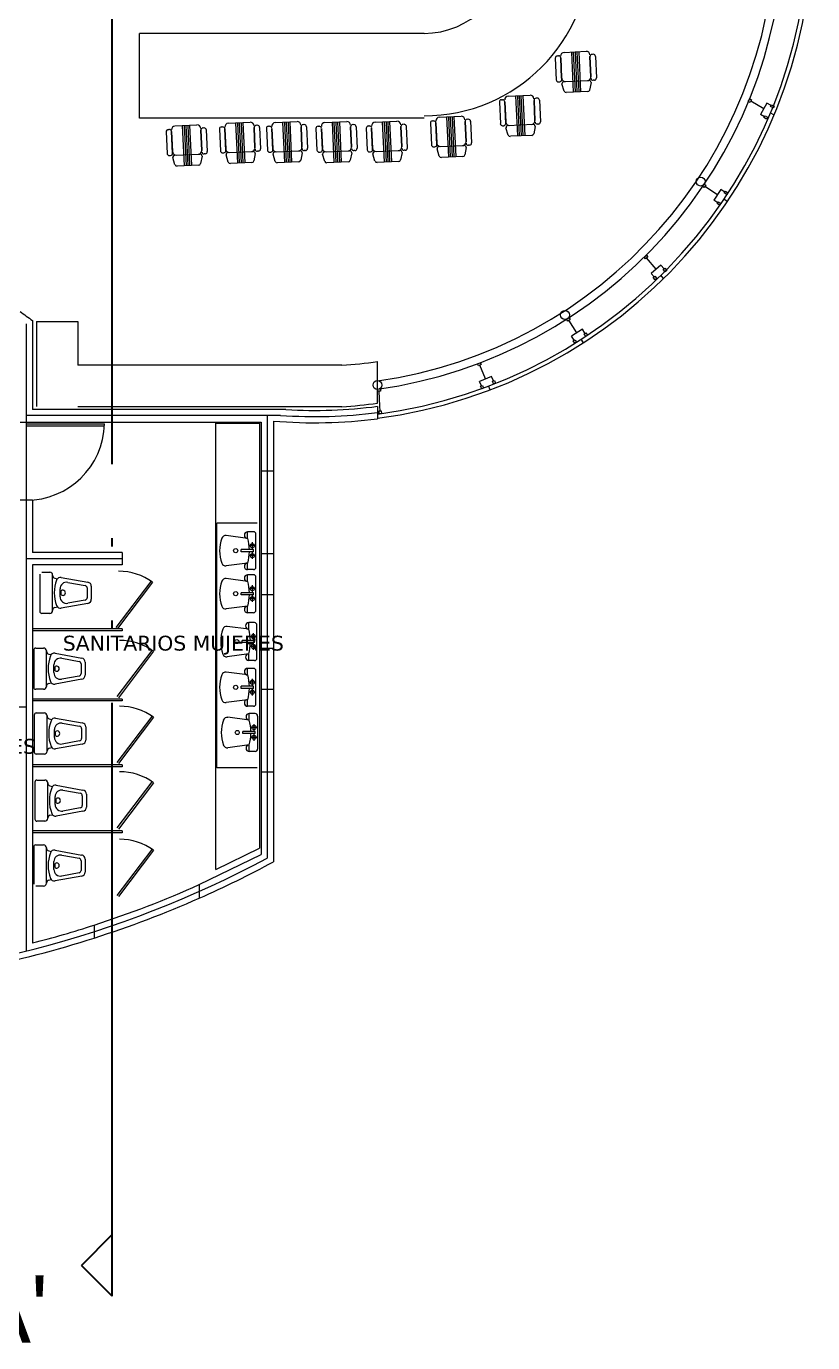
# Model space of a CAD drawing. Header units: millimetres. Extents: x 291 to 670, y 42 to 304.
# Drawn here: x 550.92 to 560.46, y 243.35 to 259.32 of the extents above; entities that cross this region are included whole.
import ezdxf

# ---------------------------------------------------------------- set-up
doc = ezdxf.new("R2010")
doc.units = ezdxf.units.MM
doc.linetypes.add('ACAD_ISO04W100', pattern=[30, 24, -3, 0, -3])
doc.linetypes.add('ACAD_ISO05W100', pattern=[33, 24, -3, 0, -3, 0, -3])
doc.layers.get('0').update_dxf_attribs({"lineweight": 5})
for name, color, linetype, lineweight in [('cl', 5, 'Continuous', 35), ('eje', 8, 'ACAD_ISO04W100', 13), ('muebles', 2, 'Continuous', 13), ('muros', 1, 'Continuous', 25), ('vent', 4, 'ACAD_ISO04W100', 13), ('ventanas y canceleria', 4, 'Continuous', 13)]:
    doc.layers.add(name, color=color, linetype=linetype, lineweight=lineweight)

msp = doc.modelspace()

# ---------------------------------------------------------------- linework, layer by layer
for p, q in [((559.867, 258.321), (559.711, 258.413)), ((559.906, 258.389), (559.828, 258.253)), ((559.956, 258.36), (559.906, 258.389)), ((559.877, 258.225), (559.828, 258.253)), ((559.304, 257.278), (559.154, 257.379)), ((559.348, 257.343), (559.261, 257.213)), ((559.308, 257.181), (559.261, 257.213)), ((559.395, 257.311), (559.348, 257.343)), ((558.56, 256.373), (558.445, 256.513)), ((558.62, 256.424), (558.5, 256.323)), ((558.657, 256.379), (558.62, 256.424)), ((558.536, 256.28), (558.5, 256.323)), ((550.915, 255.712), (550.915, 254.6)), ((557.6, 255.602), (557.503, 255.755)), ((557.666, 255.645), (557.535, 255.56)), ((557.697, 255.597), (557.666, 255.645)), ((557.566, 255.512), (557.535, 255.56)), ((556.49, 255.042), (556.42, 255.209)), ((556.562, 255.073), (556.418, 255.011)), ((556.44, 254.959), (556.418, 255.011)), ((556.585, 255.02), (556.562, 255.073)), ((555.207, 254.714), (555.198, 254.895)), ((555.211, 254.657), (555.207, 254.714)), ((550.915, 254.6), (550.915, 248.101)), ((554.001, 254.6), (550.915, 254.6)), ((553.84, 254.6), (553.84, 249.228)), ((552.077, 252.861), (550.915, 252.861)), ((549.634, 251.062), (550.915, 251.062))]:
    msp.add_line(p, q)
for points in [[(559.698, 258.442), (559.72, 258.429), (559.702, 258.398), (559.68, 258.411)], [(559.994, 258.353), (559.98, 258.331), (559.949, 258.349), (559.963, 258.371)], [(559.914, 258.218), (559.901, 258.196), (559.87, 258.214), (559.883, 258.236)], [(559.142, 257.408), (559.164, 257.394), (559.144, 257.364), (559.122, 257.379)], [(559.432, 257.302), (559.418, 257.28), (559.388, 257.3), (559.403, 257.322)], [(559.345, 257.172), (559.331, 257.151), (559.301, 257.171), (559.315, 257.192)], [(558.442, 256.545), (558.459, 256.525), (558.431, 256.502), (558.415, 256.522)], [(558.569, 256.261), (558.549, 256.244), (558.526, 256.272), (558.546, 256.288)], [(558.69, 256.36), (558.67, 256.343), (558.647, 256.371), (558.667, 256.388)], [(557.504, 255.786), (557.518, 255.765), (557.488, 255.745), (557.474, 255.767)], [(557.596, 255.489), (557.574, 255.475), (557.555, 255.505), (557.576, 255.519)], [(557.728, 255.574), (557.706, 255.559), (557.686, 255.59), (557.708, 255.604)], [(556.426, 255.24), (556.436, 255.216), (556.403, 255.202), (556.393, 255.226)], [(556.611, 254.992), (556.587, 254.982), (556.573, 255.015), (556.597, 255.025)], [(555.215, 254.922), (555.216, 254.896), (555.18, 254.894), (555.179, 254.92)], [(556.466, 254.931), (556.443, 254.921), (556.429, 254.954), (556.452, 254.964)], [(555.226, 254.622), (555.2, 254.62), (555.198, 254.656), (555.224, 254.657)]]:
    msp.add_lwpolyline(points, close=True)
for centre in [(559.101, 257.438), (557.455, 255.819), (555.178, 254.969)]:
    msp.add_circle(centre, 0.054)
for centre, radius, start, end in [((554.388, 260.589), 5.625, 278.0709, 358.7374), ((554.388, 260.589), 5.725, 277.9291, 358.7374), ((550.915, 254.52), 0.95, 270, 358.5653), ((554.415, 260.586), 6, 266.0408, 277.3012), ((547.837, 260.452), 12.729, 243.9165, 298.14)]:
    msp.add_arc(centre, radius, start, end)
at = {"layer": 'cl', "linetype": 'ACAD_ISO05W100', "ltscale": 0.3}
for p, q in [((551.958, 243.91), (551.958, 276.905)), ((551.958, 244.66), (551.583, 244.285)), ((551.958, 243.91), (551.583, 244.285))]:
    msp.add_line(p, q, dxfattribs=at)
at = {"layer": 'muebles'}
for p, q in [((555.744, 259.236), (552.291, 259.236)), ((552.291, 258.209), (552.291, 259.236)), ((555.744, 258.209), (552.291, 258.209)), ((551.04, 255.74), (551.04, 254.71)), ((551.04, 255.74), (551.54, 255.74)), ((551.54, 255.74), (551.54, 255.21)), ((554.746, 255.21), (551.54, 255.21)), ((555.178, 254.75), (555.178, 255.254)), ((554.746, 254.706), (551.54, 254.706)), ((553.214, 254.505), (553.744, 254.505)), ((553.217, 249.088), (553.217, 254.505)), ((553.744, 254.505), (553.744, 249.346)), ((553.228, 250.323), (553.228, 253.291)), ((553.717, 253.291), (553.228, 253.291)), ((553.602, 253.108), (553.341, 253.143)), ((553.672, 253.188), (553.602, 253.188)), ((553.602, 253.108), (553.602, 253.188)), ((553.66, 252.981), (553.66, 253.061)), ((553.702, 252.758), (553.702, 253.158)), ((553.672, 252.971), (553.522, 252.971)), ((553.522, 252.946), (553.522, 252.971)), ((553.672, 252.946), (553.522, 252.946)), ((553.7, 253.021), (553.621, 253.021)), ((553.7, 252.9), (553.621, 252.9)), ((553.66, 252.859), (553.66, 252.94)), ((553.672, 252.946), (553.672, 252.971)), ((553.602, 252.808), (553.341, 252.773)), ((553.602, 252.728), (553.602, 252.808)), ((552.426, 252.584), (552.003, 252.026)), ((552.448, 252.575), (552.022, 252.012)), ((553.602, 252.586), (553.341, 252.621)), ((553.672, 252.728), (553.602, 252.728)), ((553.672, 252.666), (553.602, 252.666)), ((553.602, 252.586), (553.602, 252.666)), ((553.702, 252.236), (553.702, 252.636)), ((553.672, 252.448), (553.522, 252.448)), ((553.522, 252.423), (553.522, 252.448)), ((553.672, 252.423), (553.522, 252.423)), ((553.7, 252.499), (553.621, 252.499)), ((553.66, 252.458), (553.66, 252.539)), ((553.66, 252.337), (553.66, 252.417)), ((553.672, 252.423), (553.672, 252.448)), ((553.602, 252.286), (553.341, 252.251)), ((553.602, 252.206), (553.602, 252.286)), ((553.7, 252.378), (553.621, 252.378)), ((553.672, 252.206), (553.602, 252.206)), ((552.077, 252.009), (550.99, 252.009)), ((552.077, 251.986), (550.99, 251.986)), ((552.077, 252.009), (552.077, 251.986)), ((553.615, 252.005), (553.354, 252.039)), ((553.685, 252.085), (553.615, 252.085)), ((553.615, 252.005), (553.615, 252.085)), ((553.673, 251.877), (553.673, 251.958)), ((553.715, 251.655), (553.715, 252.055)), ((551.03, 251.776), (551.125, 251.776)), ((553.685, 251.867), (553.535, 251.867)), ((553.535, 251.842), (553.535, 251.867)), ((553.685, 251.842), (553.535, 251.842)), ((553.713, 251.918), (553.634, 251.918)), ((553.713, 251.797), (553.634, 251.797)), ((553.673, 251.756), (553.673, 251.836)), ((553.685, 251.842), (553.685, 251.867)), ((551.005, 251.751), (551.005, 251.301)), ((551.16, 251.741), (551.16, 251.738)), ((551.16, 251.314), (551.16, 251.738)), ((551.188, 251.704), (551.218, 251.697)), ((551.264, 251.713), (551.589, 251.654)), ((551.345, 251.653), (551.555, 251.615)), ((552.437, 251.746), (552.014, 251.188)), ((552.459, 251.737), (552.033, 251.174)), ((553.615, 251.705), (553.354, 251.67)), ((553.615, 251.625), (553.615, 251.705)), ((553.685, 251.625), (553.615, 251.625)), ((551.25, 251.478), (551.25, 251.574)), ((551.265, 251.501), (551.265, 251.551)), ((551.58, 251.585), (551.58, 251.467)), ((551.63, 251.605), (551.63, 251.447)), ((553.602, 251.45), (553.341, 251.484)), ((553.672, 251.53), (553.602, 251.53)), ((553.602, 251.45), (553.602, 251.53)), ((553.702, 251.1), (553.702, 251.5)), ((551.16, 251.314), (551.16, 251.311)), ((551.188, 251.348), (551.218, 251.355)), ((551.589, 251.397), (551.264, 251.339)), ((551.555, 251.437), (551.345, 251.399)), ((553.672, 251.312), (553.522, 251.312)), ((553.522, 251.287), (553.522, 251.312)), ((553.7, 251.363), (553.621, 251.363)), ((553.66, 251.322), (553.66, 251.402)), ((553.672, 251.287), (553.672, 251.312)), ((552.077, 251.158), (550.99, 251.158)), ((551.125, 251.276), (551.03, 251.276)), ((552.077, 251.158), (552.077, 251.135)), ((553.602, 251.15), (553.341, 251.115)), ((553.672, 251.287), (553.522, 251.287)), ((553.602, 251.07), (553.602, 251.15)), ((553.7, 251.242), (553.621, 251.242)), ((553.66, 251.201), (553.66, 251.281)), ((552.077, 251.135), (550.99, 251.135)), ((551.036, 250.989), (551.132, 250.989)), ((553.672, 251.07), (553.602, 251.07)), ((553.692, 250.981), (553.622, 250.981)), ((553.622, 250.901), (553.622, 250.981)), ((551.011, 250.964), (551.011, 250.514)), ((551.167, 250.954), (551.167, 250.951)), ((551.167, 250.527), (551.167, 250.951)), ((551.194, 250.917), (551.224, 250.91)), ((551.271, 250.926), (551.595, 250.868)), ((551.351, 250.866), (551.562, 250.828)), ((551.636, 250.819), (551.636, 250.66)), ((552.437, 250.946), (552.014, 250.388)), ((552.459, 250.936), (552.033, 250.374)), ((553.622, 250.901), (553.361, 250.936)), ((553.68, 250.774), (553.68, 250.854)), ((553.722, 250.951), (553.722, 250.551)), ((551.257, 250.691), (551.257, 250.787)), ((551.271, 250.714), (551.271, 250.764)), ((551.586, 250.799), (551.586, 250.68)), ((553.692, 250.764), (553.542, 250.764)), ((553.542, 250.739), (553.542, 250.764)), ((553.692, 250.739), (553.542, 250.739)), ((553.719, 250.814), (553.641, 250.814)), ((553.719, 250.693), (553.641, 250.693)), ((553.68, 250.652), (553.68, 250.733)), ((553.692, 250.739), (553.692, 250.764)), ((551.167, 250.527), (551.167, 250.524)), ((551.194, 250.561), (551.224, 250.568)), ((551.595, 250.611), (551.271, 250.552)), ((551.562, 250.65), (551.351, 250.612)), ((553.622, 250.601), (553.361, 250.566)), ((553.622, 250.521), (553.622, 250.601)), ((553.692, 250.521), (553.622, 250.521)), ((552.077, 250.358), (550.99, 250.358)), ((551.132, 250.489), (551.036, 250.489)), ((552.077, 250.358), (552.077, 250.335)), ((552.077, 250.335), (550.99, 250.335)), ((553.717, 250.323), (553.228, 250.323)), ((551.019, 250.15), (551.019, 249.7)), ((551.044, 250.175), (551.14, 250.175)), ((551.175, 250.14), (551.175, 250.137)), ((551.175, 249.713), (551.175, 250.137)), ((551.202, 250.103), (551.233, 250.096)), ((551.279, 250.112), (551.603, 250.053)), ((551.359, 250.052), (551.57, 250.014)), ((552.437, 250.152), (552.014, 249.594)), ((552.459, 250.142), (552.033, 249.58)), ((551.265, 249.877), (551.265, 249.973)), ((551.279, 249.9), (551.279, 249.95)), ((551.594, 249.984), (551.594, 249.866)), ((551.644, 250.004), (551.644, 249.846)), ((551.175, 249.713), (551.175, 249.71)), ((551.202, 249.747), (551.233, 249.754)), ((551.603, 249.796), (551.279, 249.738)), ((551.57, 249.836), (551.359, 249.798)), ((552.077, 249.558), (550.99, 249.558)), ((551.14, 249.675), (551.044, 249.675)), ((552.077, 249.558), (552.077, 249.535)), ((552.077, 249.535), (550.99, 249.535)), ((551.03, 249.387), (551.125, 249.387)), ((551.005, 249.362), (551.005, 248.912)), ((551.16, 249.352), (551.16, 249.349)), ((551.16, 248.925), (551.16, 249.349)), ((551.188, 249.315), (551.218, 249.308)), ((551.264, 249.324), (551.589, 249.265)), ((551.345, 249.264), (551.555, 249.226)), ((552.437, 249.332), (552.014, 248.774)), ((552.459, 249.322), (552.033, 248.76)), ((553.217, 249.088), (553.744, 249.346)), ((551.25, 249.089), (551.25, 249.185)), ((551.265, 249.112), (551.265, 249.162)), ((551.58, 249.196), (551.58, 249.078)), ((551.63, 249.216), (551.63, 249.058)), ((551.16, 248.925), (551.16, 248.922)), ((551.188, 248.959), (551.218, 248.966)), ((551.589, 249.008), (551.264, 248.95)), ((551.555, 249.048), (551.345, 249.01)), ((551.125, 248.887), (551.03, 248.887))]:
    msp.add_line(p, q, dxfattribs=at)
at = {"layer": 'muebles', "linetype": 'ByBlock'}
for p, q in [((557.444, 259.006), (557.71, 259.019)), ((557.533, 259.01), (557.555, 258.523)), ((557.555, 259.011), (557.578, 258.524)), ((557.577, 259.012), (557.6, 258.525)), ((557.6, 259.013), (557.622, 258.526)), ((557.622, 259.014), (557.644, 258.527)), ((557.796, 258.983), (557.783, 258.982)), ((557.337, 258.935), (557.349, 258.673)), ((557.362, 258.963), (557.375, 258.963)), ((557.415, 258.676), (557.403, 258.938)), ((557.414, 258.694), (557.403, 258.938)), ((557.403, 258.938), (557.414, 258.694)), ((557.758, 258.954), (557.769, 258.71)), ((557.769, 258.71), (557.758, 258.954)), ((557.758, 258.954), (557.769, 258.71)), ((557.769, 258.71), (557.758, 258.954)), ((557.824, 258.957), (557.836, 258.696)), ((557.377, 258.648), (557.39, 258.649)), ((557.443, 258.651), (557.744, 258.665)), ((557.811, 258.668), (557.798, 258.667)), ((556.765, 258.474), (557.031, 258.486)), ((557.444, 258.535), (557.418, 258.623)), ((557.73, 258.531), (557.47, 258.519)), ((557.772, 258.639), (557.754, 258.549)), ((556.658, 258.403), (556.67, 258.141)), ((556.683, 258.43), (556.696, 258.431)), ((556.736, 258.144), (556.724, 258.406)), ((556.735, 258.162), (556.724, 258.406)), ((556.724, 258.406), (556.735, 258.162)), ((556.854, 258.478), (556.876, 257.991)), ((556.876, 258.479), (556.898, 257.992)), ((556.898, 258.48), (556.921, 257.993)), ((556.92, 258.481), (556.943, 257.994)), ((556.943, 258.482), (556.965, 257.995)), ((557.079, 258.422), (557.09, 258.178)), ((557.09, 258.178), (557.079, 258.422)), ((557.079, 258.422), (557.09, 258.178)), ((557.09, 258.178), (557.079, 258.422)), ((557.117, 258.45), (557.104, 258.45)), ((557.145, 258.425), (557.157, 258.163)), ((553.937, 258.153), (554.203, 258.165)), ((554.539, 258.153), (554.805, 258.165)), ((555.149, 258.157), (555.415, 258.169)), ((555.846, 258.174), (555.859, 258.175)), ((555.929, 258.218), (556.194, 258.23)), ((556.017, 258.222), (556.04, 257.734)), ((556.039, 258.223), (556.062, 257.735)), ((556.061, 258.224), (556.084, 257.736)), ((556.084, 258.225), (556.106, 257.738)), ((556.106, 258.226), (556.128, 257.739)), ((556.242, 258.166), (556.253, 257.922)), ((556.253, 257.922), (556.242, 258.166)), ((556.242, 258.166), (556.253, 257.922)), ((556.253, 257.922), (556.242, 258.166)), ((556.28, 258.194), (556.267, 258.193)), ((556.308, 258.169), (556.32, 257.907)), ((552.613, 258.041), (552.625, 257.78)), ((552.638, 258.069), (552.651, 258.07)), ((552.691, 257.783), (552.679, 258.044)), ((552.69, 257.801), (552.679, 258.044)), ((552.679, 258.044), (552.69, 257.801)), ((552.72, 258.113), (552.986, 258.125)), ((552.809, 258.117), (552.831, 257.629)), ((552.831, 258.118), (552.854, 257.63)), ((552.853, 258.119), (552.876, 257.631)), ((552.876, 258.12), (552.898, 257.632)), ((552.898, 258.121), (552.92, 257.633)), ((553.034, 258.061), (553.045, 257.817)), ((553.045, 257.817), (553.034, 258.061)), ((553.034, 258.061), (553.045, 257.817)), ((553.045, 257.817), (553.034, 258.061)), ((553.072, 258.089), (553.059, 258.088)), ((553.1, 258.064), (553.112, 257.802)), ((553.259, 258.073), (553.271, 257.812)), ((553.284, 258.101), (553.298, 258.102)), ((553.337, 257.815), (553.325, 258.076)), ((553.337, 257.833), (553.325, 258.076)), ((553.325, 258.076), (553.337, 257.833)), ((553.367, 258.145), (553.633, 258.157)), ((553.455, 258.149), (553.478, 257.661)), ((553.477, 258.15), (553.5, 257.662)), ((553.5, 258.151), (553.522, 257.663)), ((553.522, 258.152), (553.544, 257.665)), ((553.544, 258.153), (553.566, 257.666)), ((553.68, 258.093), (553.691, 257.849)), ((553.691, 257.849), (553.68, 258.093)), ((553.68, 258.093), (553.691, 257.849)), ((553.691, 257.849), (553.68, 258.093)), ((553.719, 258.121), (553.705, 258.12)), ((553.746, 258.096), (553.758, 257.834)), ((553.829, 258.081), (553.841, 257.82)), ((553.854, 258.109), (553.868, 258.11)), ((553.907, 257.823), (553.895, 258.084)), ((553.907, 257.841), (553.895, 258.084)), ((553.895, 258.084), (553.907, 257.841)), ((554.025, 258.157), (554.048, 257.669)), ((554.048, 258.158), (554.07, 257.671)), ((554.07, 258.159), (554.092, 257.672)), ((554.092, 258.16), (554.114, 257.673)), ((554.114, 258.161), (554.136, 257.674)), ((554.25, 258.101), (554.261, 257.857)), ((554.261, 257.857), (554.25, 258.101)), ((554.25, 258.101), (554.261, 257.857)), ((554.261, 257.857), (554.25, 258.101)), ((554.289, 258.129), (554.275, 258.128)), ((554.316, 258.104), (554.328, 257.842)), ((554.431, 258.081), (554.443, 257.82)), ((554.457, 258.109), (554.47, 258.11)), ((554.51, 257.823), (554.498, 258.084)), ((554.509, 257.841), (554.498, 258.084)), ((554.498, 258.084), (554.509, 257.841)), ((554.628, 258.157), (554.65, 257.669)), ((554.65, 258.158), (554.672, 257.671)), ((554.672, 258.159), (554.694, 257.672)), ((554.694, 258.16), (554.716, 257.673)), ((554.716, 258.161), (554.739, 257.674)), ((554.852, 258.101), (554.863, 257.857)), ((554.863, 257.857), (554.852, 258.101)), ((554.852, 258.101), (554.863, 257.857)), ((554.863, 257.857), (554.852, 258.101)), ((554.891, 258.129), (554.878, 258.128)), ((554.919, 258.104), (554.931, 257.842)), ((555.041, 258.085), (555.053, 257.824)), ((555.066, 258.113), (555.08, 258.114)), ((555.107, 258.088), (555.119, 257.845)), ((555.119, 257.845), (555.107, 258.088)), ((555.119, 257.827), (555.107, 258.088)), ((555.237, 258.161), (555.26, 257.673)), ((555.26, 258.162), (555.282, 257.674)), ((555.282, 258.163), (555.304, 257.675)), ((555.304, 258.164), (555.326, 257.676)), ((555.326, 258.165), (555.348, 257.677)), ((555.473, 257.861), (555.462, 258.105)), ((555.462, 258.105), (555.473, 257.861)), ((555.473, 257.861), (555.462, 258.105)), ((555.462, 258.105), (555.473, 257.861)), ((555.501, 258.133), (555.487, 258.132)), ((555.528, 258.108), (555.54, 257.846)), ((555.821, 258.146), (555.833, 257.885)), ((555.899, 257.888), (555.887, 258.149)), ((555.898, 257.906), (555.887, 258.149)), ((555.887, 258.149), (555.898, 257.906)), ((556.697, 258.116), (556.711, 258.116)), ((556.765, 258.003), (556.738, 258.091)), ((556.764, 258.119), (557.065, 258.133)), ((557.093, 258.107), (557.075, 258.017)), ((557.132, 258.136), (557.118, 258.135)), ((555.861, 257.859), (555.874, 257.86)), ((555.927, 257.863), (556.228, 257.876)), ((556.256, 257.851), (556.238, 257.761)), ((556.295, 257.879), (556.282, 257.879)), ((557.051, 257.999), (556.791, 257.987)), ((552.653, 257.754), (552.666, 257.755)), ((552.72, 257.642), (552.694, 257.73)), ((552.719, 257.757), (553.02, 257.771)), ((553.048, 257.746), (553.03, 257.656)), ((553.087, 257.774), (553.074, 257.774)), ((553.299, 257.786), (553.312, 257.787)), ((553.366, 257.674), (553.34, 257.762)), ((553.365, 257.79), (553.667, 257.803)), ((553.694, 257.778), (553.676, 257.688)), ((553.733, 257.806), (553.72, 257.806)), ((553.869, 257.795), (553.882, 257.795)), ((553.936, 257.682), (553.91, 257.77)), ((553.935, 257.798), (554.237, 257.811)), ((554.264, 257.786), (554.246, 257.696)), ((554.303, 257.814), (554.29, 257.814)), ((554.471, 257.795), (554.484, 257.795)), ((554.539, 257.682), (554.512, 257.77)), ((554.537, 257.798), (554.839, 257.811)), ((554.867, 257.786), (554.848, 257.696)), ((554.905, 257.814), (554.892, 257.814)), ((555.081, 257.798), (555.094, 257.799)), ((555.148, 257.686), (555.122, 257.774)), ((555.147, 257.801), (555.449, 257.815)), ((555.477, 257.79), (555.458, 257.7)), ((555.515, 257.818), (555.502, 257.818)), ((555.928, 257.747), (555.902, 257.835)), ((556.214, 257.742), (555.954, 257.731)), ((553.006, 257.637), (552.746, 257.625)), ((553.652, 257.669), (553.392, 257.658)), ((554.222, 257.677), (553.962, 257.666)), ((554.824, 257.677), (554.564, 257.666)), ((555.434, 257.681), (555.174, 257.669)), ((551.079, 252.672), (551.079, 252.222)), ((551.104, 252.697), (551.199, 252.697)), ((551.234, 252.662), (551.234, 252.659)), ((551.234, 252.235), (551.234, 252.659)), ((551.262, 252.625), (551.292, 252.618)), ((551.338, 252.634), (551.663, 252.575)), ((551.419, 252.574), (551.629, 252.536)), ((551.324, 252.399), (551.324, 252.495)), ((551.339, 252.422), (551.339, 252.472)), ((551.654, 252.506), (551.654, 252.388)), ((551.704, 252.526), (551.704, 252.368)), ((551.262, 252.269), (551.292, 252.276)), ((551.663, 252.318), (551.338, 252.26)), ((551.629, 252.358), (551.419, 252.32)), ((551.199, 252.197), (551.104, 252.197)), ((551.234, 252.235), (551.234, 252.232))]:
    msp.add_line(p, q, dxfattribs=at)
at = {"layer": 'muebles'}
for centre in [(553.457, 252.959), (553.659, 253.02), (553.659, 252.899), (553.457, 252.437), (553.659, 252.498), (553.659, 252.377), (553.672, 251.917), (553.47, 251.855), (553.672, 251.796), (553.457, 251.3), (553.659, 251.362), (553.659, 251.241), (553.679, 250.813), (553.476, 250.752), (553.679, 250.692)]:
    msp.add_circle(centre, 0.025, dxfattribs=at)
for centre, radius, start, end in [((555.744, 260.252), 2.016, 270, 90), ((555.744, 260.252), 1.016, 270, 90), ((554.415, 260.575), 5.375, 273.5327, 278.1557), ((554.415, 260.07), 5.375, 273.5327, 278.1557), ((553.733, 252.958), 0.471, 161.2724, 198.7276), ((553.334, 253.093), 0.05, 82.4054, 161.2724), ((553.602, 253.148), 0.04, 90, 270), ((553.05, 252.958), 0.573, 1.2511, 15.1893), ((553.672, 253.158), 0.03, 0, 90), ((553.05, 252.958), 0.573, 344.8107, 358.7489), ((553.334, 252.823), 0.05, 198.7276, 277.5946), ((553.602, 252.768), 0.04, 90, 270), ((553.672, 252.758), 0.03, 270, 0), ((552.036, 252.009), 0.7, 53.9916, 90), ((553.733, 252.436), 0.471, 161.2724, 198.7276), ((553.334, 252.571), 0.05, 82.4054, 161.2724), ((553.602, 252.626), 0.04, 90, 270), ((553.05, 252.436), 0.573, 1.2511, 15.1893), ((553.672, 252.636), 0.03, 0, 90), ((553.05, 252.436), 0.573, 344.8107, 358.7489), ((553.334, 252.301), 0.05, 198.7276, 277.5946), ((553.602, 252.246), 0.04, 90, 270), ((553.672, 252.236), 0.03, 270, 0), ((553.746, 251.855), 0.471, 161.2724, 198.7276), ((553.348, 251.99), 0.05, 82.4054, 161.2724), ((553.615, 252.045), 0.04, 90, 270), ((553.063, 251.855), 0.573, 1.2511, 15.1893), ((553.685, 252.055), 0.03, 0, 90), ((551.03, 251.751), 0.025, 90, 180), ((551.125, 251.741), 0.035, 360, 90), ((552.047, 251.17), 0.7, 53.9916, 90), ((553.063, 251.855), 0.573, 344.8107, 358.7489), ((551.195, 251.738), 0.035, 180, 257.3856), ((551.621, 251.526), 0.441, 159.3632, 200.6368), ((551.255, 251.664), 0.05, 79.7685, 159.3632), ((551.33, 251.574), 0.08, 79.7685, 180), ((551.58, 251.605), 0.05, 0, 79.7685), ((553.348, 251.719), 0.05, 198.7276, 277.5946), ((553.615, 251.665), 0.04, 90, 270), ((553.685, 251.655), 0.03, 270, 0), ((551.33, 251.478), 0.08, 180, 280.2315), ((551.284, 251.526), 0.0312, 233.1301, 126.8699), ((551.55, 251.585), 0.03, 0, 79.7685), ((551.55, 251.467), 0.03, 280.2315, 0), ((553.334, 251.435), 0.05, 82.4054, 161.2724), ((553.602, 251.49), 0.04, 90, 270), ((553.672, 251.5), 0.03, 0, 90), ((551.03, 251.301), 0.025, 180, 270), ((551.125, 251.311), 0.035, 270, 360), ((551.195, 251.314), 0.035, 102.6144, 180), ((551.255, 251.388), 0.05, 200.6368, 280.2315), ((551.58, 251.447), 0.05, 280.2315, 0), ((553.733, 251.3), 0.471, 161.2724, 198.7276), ((553.05, 251.3), 0.573, 1.2511, 15.1893), ((553.334, 251.164), 0.05, 198.7276, 277.5946), ((553.602, 251.11), 0.04, 90, 270), ((553.05, 251.3), 0.573, 344.8107, 358.7489), ((551.036, 250.964), 0.025, 90, 180), ((551.132, 250.954), 0.035, 360, 90), ((552.047, 250.37), 0.7, 53.9916, 90), ((553.622, 250.941), 0.04, 90, 270), ((553.672, 251.1), 0.03, 270, 0), ((553.692, 250.951), 0.03, 0, 90), ((551.202, 250.951), 0.035, 180, 257.3856), ((551.628, 250.739), 0.441, 159.3632, 200.6368), ((551.262, 250.877), 0.05, 79.7685, 159.3632), ((551.337, 250.787), 0.08, 79.7685, 180), ((551.556, 250.799), 0.03, 0, 79.7685), ((551.586, 250.819), 0.05, 0, 79.7685), ((553.753, 250.751), 0.471, 161.2724, 198.7276), ((553.354, 250.886), 0.05, 82.4054, 161.2724), ((553.069, 250.751), 0.573, 1.2511, 15.1893), ((551.337, 250.691), 0.08, 180, 280.2315), ((551.29, 250.739), 0.0312, 233.1301, 126.8699), ((551.556, 250.68), 0.03, 280.2315, 0), ((551.586, 250.66), 0.05, 280.2315, 0), ((553.069, 250.751), 0.573, 344.8107, 358.7489), ((551.036, 250.514), 0.025, 180, 270), ((551.132, 250.524), 0.035, 270, 360), ((551.202, 250.527), 0.035, 102.6144, 180), ((551.262, 250.601), 0.05, 200.6368, 280.2315), ((553.354, 250.616), 0.05, 198.7276, 277.5946), ((553.622, 250.561), 0.04, 90, 270), ((553.692, 250.551), 0.03, 270, 0), ((552.047, 249.576), 0.7, 53.9916, 90), ((551.044, 250.15), 0.025, 90, 180), ((551.14, 250.14), 0.035, 360, 90), ((551.21, 250.137), 0.035, 180, 257.3856), ((551.636, 249.925), 0.441, 159.3632, 200.6368), ((551.27, 250.063), 0.05, 79.7685, 159.3632), ((551.345, 249.973), 0.08, 79.7685, 180), ((551.594, 250.004), 0.05, 0, 79.7685), ((551.345, 249.877), 0.08, 180, 280.2315), ((551.298, 249.925), 0.0312, 233.1301, 126.8699), ((551.564, 249.984), 0.03, 0, 79.7685), ((551.564, 249.866), 0.03, 280.2315, 0), ((551.044, 249.7), 0.025, 180, 270), ((551.14, 249.71), 0.035, 270, 360), ((551.21, 249.713), 0.035, 102.6144, 180), ((551.27, 249.787), 0.05, 200.6368, 280.2315), ((551.594, 249.846), 0.05, 280.2315, 0), ((551.03, 249.362), 0.025, 90, 180), ((551.125, 249.352), 0.035, 360, 90), ((552.047, 248.756), 0.7, 53.9916, 90), ((551.195, 249.349), 0.035, 180, 257.3856), ((551.621, 249.137), 0.441, 159.3632, 200.6368), ((551.255, 249.275), 0.05, 79.7685, 159.3632), ((551.33, 249.185), 0.08, 79.7685, 180), ((551.55, 249.196), 0.03, 0, 79.7685), ((551.58, 249.216), 0.05, 0, 79.7685), ((551.33, 249.089), 0.08, 180, 280.2315), ((551.284, 249.137), 0.0312, 233.1301, 126.8699), ((551.55, 249.078), 0.03, 280.2315, 0), ((551.125, 248.922), 0.035, 270, 360), ((551.195, 248.925), 0.035, 102.6144, 180), ((551.255, 248.999), 0.05, 200.6368, 280.2315), ((551.58, 249.058), 0.05, 280.2315, 0)]:
    msp.add_arc(centre, radius, start, end, dxfattribs=at)
at = {"layer": 'muebles', "linetype": 'ByBlock'}
for centre, radius, start, end in [((557.446, 258.962), 0.0444, 92.6284, 182.6284), ((557.712, 258.974), 0.0444, 2.6284, 92.6284), ((557.784, 258.955), 0.0266, 92.6284, 182.6284), ((557.798, 258.956), 0.0266, 2.6284, 92.6284), ((557.363, 258.936), 0.0266, 92.6284, 182.6284), ((557.377, 258.937), 0.0266, 2.6284, 92.6284), ((557.375, 258.675), 0.0266, 182.6284, 272.6284), ((557.389, 258.675), 0.0266, 272.6284, 2.6284), ((557.459, 258.696), 0.0444, 182.6284, 272.6284), ((557.444, 258.624), 0.0266, 92.6284, 182.7708), ((557.725, 258.708), 0.0444, 272.6284, 2.6284), ((557.746, 258.638), 0.0266, 2.486, 92.6284), ((557.796, 258.694), 0.0266, 182.6284, 272.6284), ((557.81, 258.694), 0.0266, 272.6284, 2.6284), ((557.033, 258.442), 0.0444, 2.6284, 92.6284), ((557.469, 258.546), 0.0266, 203.1844, 272.6284), ((557.729, 258.557), 0.0266, 272.6284, 342.0723), ((556.684, 258.404), 0.0266, 92.6284, 182.6284), ((556.697, 258.404), 0.0266, 2.6284, 92.6284), ((556.767, 258.43), 0.0444, 92.6284, 182.6284), ((557.105, 258.423), 0.0266, 92.6284, 182.6284), ((557.118, 258.424), 0.0266, 2.6284, 92.6284), ((554.205, 258.121), 0.0444, 2.6284, 92.6284), ((554.807, 258.121), 0.0444, 2.6284, 92.6284), ((555.417, 258.125), 0.0444, 2.6284, 92.6284), ((555.847, 258.148), 0.0266, 92.6284, 182.6284), ((555.861, 258.148), 0.0266, 2.6284, 92.6284), ((555.931, 258.174), 0.0444, 92.6284, 182.6284), ((556.196, 258.186), 0.0444, 2.6284, 92.6284), ((556.268, 258.167), 0.0266, 92.6284, 182.6284), ((556.282, 258.167), 0.0266, 2.6284, 92.6284), ((557.045, 258.176), 0.0444, 272.6284, 2.6284), ((552.639, 258.042), 0.0266, 92.6284, 182.6284), ((552.653, 258.043), 0.0266, 2.6284, 92.6284), ((552.722, 258.068), 0.0444, 92.6284, 182.6284), ((552.988, 258.081), 0.0444, 2.6284, 92.6284), ((553.06, 258.062), 0.0266, 92.6284, 182.6284), ((553.074, 258.062), 0.0266, 2.6284, 92.6284), ((553.286, 258.075), 0.0266, 92.6284, 182.6284), ((553.299, 258.075), 0.0266, 2.6284, 92.6284), ((553.369, 258.101), 0.0444, 92.6284, 182.6284), ((553.635, 258.113), 0.0444, 2.6284, 92.6284), ((553.707, 258.094), 0.0266, 92.6284, 182.6284), ((553.72, 258.094), 0.0266, 2.6284, 92.6284), ((553.856, 258.083), 0.0266, 92.6284, 182.6284), ((553.869, 258.083), 0.0266, 2.6284, 92.6284), ((553.939, 258.109), 0.0444, 92.6284, 182.6284), ((554.277, 258.102), 0.0266, 92.6284, 182.6284), ((554.29, 258.103), 0.0266, 2.6284, 92.6284), ((554.458, 258.083), 0.0266, 92.6284, 182.6284), ((554.471, 258.083), 0.0266, 2.6284, 92.6284), ((554.541, 258.109), 0.0444, 92.6284, 182.6284), ((554.879, 258.102), 0.0266, 92.6284, 182.6284), ((554.892, 258.103), 0.0266, 2.6284, 92.6284), ((555.068, 258.086), 0.0266, 92.6284, 182.6284), ((555.081, 258.087), 0.0266, 2.6284, 92.6284), ((555.151, 258.113), 0.0444, 92.6284, 182.6284), ((555.489, 258.106), 0.0266, 92.6284, 182.6284), ((555.502, 258.106), 0.0266, 2.6284, 92.6284), ((556.696, 258.142), 0.0266, 182.6284, 272.6284), ((556.709, 258.143), 0.0266, 272.6284, 2.6284), ((556.779, 258.164), 0.0444, 182.6284, 272.6284), ((556.765, 258.092), 0.0266, 92.6284, 182.7708), ((557.049, 258.025), 0.0266, 272.6284, 342.0723), ((557.066, 258.106), 0.0266, 2.486, 92.6284), ((557.117, 258.162), 0.0266, 182.6284, 272.6284), ((557.13, 258.162), 0.0266, 272.6284, 2.6284), ((553.647, 257.847), 0.0444, 272.6284, 2.6284), ((554.217, 257.855), 0.0444, 272.6284, 2.6284), ((554.819, 257.855), 0.0444, 272.6284, 2.6284), ((555.429, 257.859), 0.0444, 272.6284, 2.6284), ((555.514, 257.845), 0.0266, 272.6284, 2.6284), ((555.859, 257.886), 0.0266, 182.6284, 272.6284), ((555.873, 257.887), 0.0266, 272.6284, 2.6284), ((555.943, 257.908), 0.0444, 182.6284, 272.6284), ((555.928, 257.836), 0.0266, 92.6284, 182.7708), ((556.209, 257.92), 0.0444, 272.6284, 2.6284), ((556.23, 257.85), 0.0266, 2.486, 92.6284), ((556.28, 257.905), 0.0266, 182.6284, 272.6284), ((556.294, 257.906), 0.0266, 272.6284, 2.6284), ((556.789, 258.013), 0.0266, 203.1844, 272.6284), ((552.651, 257.781), 0.0266, 182.6284, 272.6284), ((552.665, 257.782), 0.0266, 272.6284, 2.6284), ((552.735, 257.803), 0.0444, 182.6284, 272.6284), ((552.72, 257.731), 0.0266, 92.6284, 182.7708), ((553.001, 257.815), 0.0444, 272.6284, 2.6284), ((553.022, 257.745), 0.0266, 2.486, 92.6284), ((553.072, 257.8), 0.0266, 182.6284, 272.6284), ((553.086, 257.801), 0.0266, 272.6284, 2.6284), ((553.298, 257.813), 0.0266, 182.6284, 272.6284), ((553.311, 257.814), 0.0266, 272.6284, 2.6284), ((553.381, 257.835), 0.0444, 182.6284, 272.6284), ((553.366, 257.763), 0.0266, 92.6284, 182.7708), ((553.651, 257.696), 0.0266, 272.6284, 342.0723), ((553.668, 257.777), 0.0266, 2.486, 92.6284), ((553.719, 257.832), 0.0266, 182.6284, 272.6284), ((553.732, 257.833), 0.0266, 272.6284, 2.6284), ((553.868, 257.821), 0.0266, 182.6284, 272.6284), ((553.881, 257.822), 0.0266, 272.6284, 2.6284), ((553.951, 257.843), 0.0444, 182.6284, 272.6284), ((553.936, 257.771), 0.0266, 92.6284, 182.7708), ((554.221, 257.704), 0.0266, 272.6284, 342.0723), ((554.238, 257.785), 0.0266, 2.486, 92.6284), ((554.289, 257.84), 0.0266, 182.6284, 272.6284), ((554.302, 257.841), 0.0266, 272.6284, 2.6284), ((554.47, 257.821), 0.0266, 182.6284, 272.6284), ((554.483, 257.822), 0.0266, 272.6284, 2.6284), ((554.553, 257.843), 0.0444, 182.6284, 272.6284), ((554.539, 257.771), 0.0266, 92.6284, 182.7708), ((554.823, 257.704), 0.0266, 272.6284, 342.0723), ((554.84, 257.785), 0.0266, 2.486, 92.6284), ((554.891, 257.84), 0.0266, 182.6284, 272.6284), ((554.904, 257.841), 0.0266, 272.6284, 2.6284), ((555.08, 257.825), 0.0266, 182.6284, 272.6284), ((555.093, 257.826), 0.0266, 272.6284, 2.6284), ((555.163, 257.847), 0.0444, 182.6284, 272.6284), ((555.148, 257.775), 0.0266, 92.6284, 182.7708), ((555.433, 257.708), 0.0266, 272.6284, 342.0723), ((555.45, 257.789), 0.0266, 2.486, 92.6284), ((555.501, 257.844), 0.0266, 182.6284, 272.6284), ((555.953, 257.757), 0.0266, 203.1844, 272.6284), ((556.213, 257.769), 0.0266, 272.6284, 342.0723), ((552.745, 257.652), 0.0266, 203.1844, 272.6284), ((553.005, 257.664), 0.0266, 272.6284, 342.0723), ((553.391, 257.684), 0.0266, 203.1844, 272.6284), ((553.961, 257.692), 0.0266, 203.1844, 272.6284), ((554.563, 257.692), 0.0266, 203.1844, 272.6284), ((555.173, 257.696), 0.0266, 203.1844, 272.6284), ((551.199, 252.662), 0.035, 360, 90), ((551.269, 252.659), 0.035, 180, 257.3856), ((551.696, 252.447), 0.441, 159.3632, 200.6368), ((551.33, 252.585), 0.05, 79.7685, 159.3632), ((551.404, 252.495), 0.08, 79.7685, 180), ((551.654, 252.526), 0.05, 0, 79.7685), ((551.358, 252.447), 0.0312, 233.1301, 126.8699), ((551.624, 252.506), 0.03, 0, 79.7685), ((551.269, 252.235), 0.035, 102.6144, 180), ((551.33, 252.309), 0.05, 200.6368, 280.2315), ((551.404, 252.399), 0.08, 180, 280.2315), ((551.624, 252.388), 0.03, 280.2315, 0), ((551.654, 252.368), 0.05, 280.2315, 0), ((551.104, 252.222), 0.025, 180, 270), ((551.199, 252.232), 0.035, 270, 360)]:
    msp.add_arc(centre, radius, start, end, dxfattribs=at)
at = {"layer": 'muros'}
for p, q in [((550.99, 255.751), (550.99, 254.671)), ((555.178, 254.919), (555.178, 255.02)), ((553.915, 254.671), (550.99, 254.671)), ((554.067, 254.671), (553.915, 254.671)), ((555.178, 254.71), (555.178, 254.559)), ((550.84, 254.52), (553.765, 254.52)), ((553.765, 254.52), (553.765, 253.922)), ((553.915, 254.531), (553.915, 253.922)), ((553.915, 253.922), (553.765, 253.922)), ((550.99, 253.57), (550.84, 253.57)), ((550.99, 253.57), (550.99, 252.936)), ((552.077, 252.936), (550.99, 252.936)), ((552.077, 252.936), (552.077, 252.786)), ((553.915, 252.922), (553.765, 252.922)), ((553.765, 252.922), (553.765, 252.422)), ((553.915, 252.922), (553.915, 252.422)), ((550.99, 252.786), (550.99, 248.197)), ((552.077, 252.786), (550.99, 252.786)), ((553.915, 252.422), (553.765, 252.422)), ((553.915, 251.772), (553.765, 251.772)), ((553.765, 251.772), (553.765, 251.272)), ((553.915, 251.772), (553.915, 251.272)), ((553.915, 251.272), (553.765, 251.272)), ((553.915, 250.272), (553.765, 250.272)), ((553.765, 250.272), (553.765, 249.273)), ((553.915, 250.272), (553.915, 249.183)), ((553.015, 248.906), (553.765, 249.273)), ((553.015, 248.906), (553.015, 248.742)), ((551.74, 248.415), (551.74, 248.257))]:
    msp.add_line(p, q, dxfattribs=at)
for centre, radius, start, end in [((554.415, 260.586), 5.925, 232.888, 234.6859), ((554.415, 260.586), 5.925, 266.6353, 277.3942), ((554.415, 260.586), 6.075, 265.2776, 277.2106), ((547.837, 260.452), 12.804, 293.8554, 298.3413), ((547.837, 260.452), 12.654, 284.4305, 287.9674), ((547.837, 260.452), 12.804, 281.2751, 287.7499)]:
    msp.add_arc(centre, radius, start, end, dxfattribs=at)
at = {"layer": 'vent', "linetype": 'Continuous', "ltscale": 0.1}
for p, q in [((559.99, 258.249), (559.947, 258.274)), ((559.423, 257.198), (559.381, 257.226)), ((558.651, 256.263), (558.619, 256.302)), ((557.678, 255.482), (557.651, 255.524)), ((556.546, 254.911), (556.526, 254.957))]:
    msp.add_line(p, q, dxfattribs=at)
at = {"layer": 'ventanas y canceleria'}
for p, q in [((550.915, 254.497), (551.865, 254.497)), ((550.915, 254.472), (551.864, 254.472)), ((553.765, 253.922), (553.765, 252.922)), ((553.915, 253.922), (553.915, 252.922)), ((553.765, 252.422), (553.765, 251.772)), ((553.915, 252.422), (553.915, 251.772)), ((553.765, 251.272), (553.765, 250.272)), ((553.915, 251.272), (553.915, 250.272))]:
    msp.add_line(p, q, dxfattribs=at)
for centre, radius, start, end in [((554.388, 260.589), 6.025, 277.5319, 358.7374), ((554.388, 260.589), 6.075, 277.4695, 358.7374), ((547.837, 260.452), 12.654, 287.9674, 294.1561), ((547.837, 260.452), 12.804, 287.7499, 293.8554)]:
    msp.add_arc(centre, radius, start, end, dxfattribs=at)

# ---------------------------------------------------------------- texts
at = {"layer": 'eje'}
msp.add_text("A'", height=0.816, dxfattribs=at).set_placement((550.243, 243.346))
at = {"layer": 'eje', "char_height": 0.18, "width": 4.996003610813204e-15, "attachment_point": 1}
for s, insert in [('{\\fVerdana|b0|i0|c0|p34;SANITARIOS MUJERES}', (551.358, 251.926)), ('{\\fVerdana|b0|i0|c0|p34;SANITARIOS HOMBRES}', (548.208, 250.674))]:
    msp.add_mtext(s, dxfattribs=dict(at, insert=insert))

doc.saveas('drawing.dxf')
